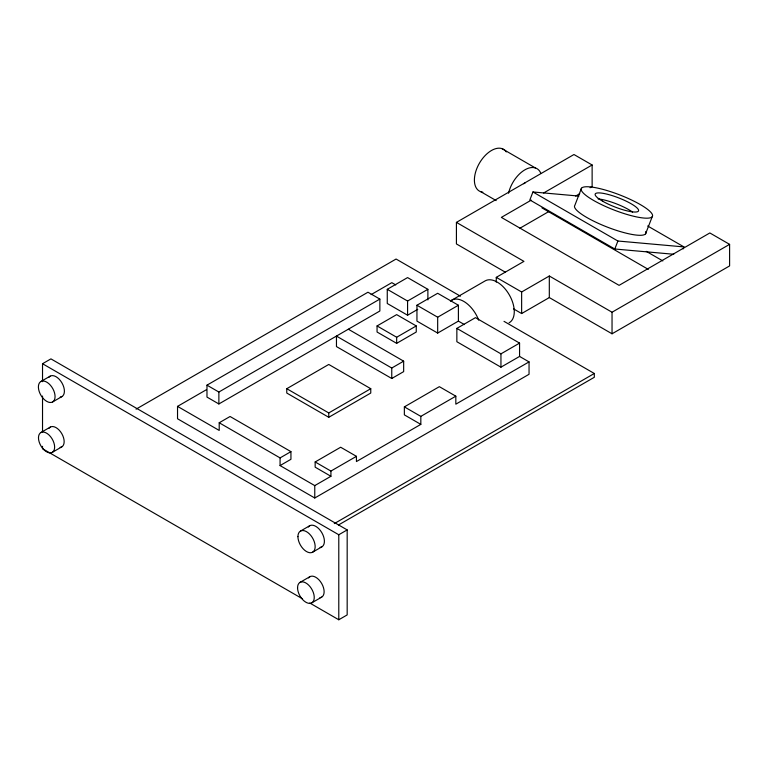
<?xml version="1.0" encoding="UTF-8"?>
<svg xmlns="http://www.w3.org/2000/svg" width="768" height="768" viewBox="0 0 768 768"><rect width="100%" height="100%" fill="white"/><g stroke="black" fill="none" stroke-linecap="round" stroke-linejoin="round"><path stroke-width="1.15" d="M578.928 196.08L532.944 191.971L529.853 199.958L614.803 249.005L673.757 254.266M581.501 188.208L574.858 205.325A38.189 8.074 21.2 0 0 609.744 228.038A38.189 8.074 21.2 0 0 645.686 231.629M614.803 249.005L617.904 241.018L683.933 246.912L683.155 248.909M645.571 233.837L652.214 216.72A38.189 8.074 21.2 0 0 603.619 189.571A38.189 8.074 21.2 0 0 594.739 201.091A38.189 8.074 21.2 0 0 652.214 216.72M42.528 381.677L42.528 363.725L50.928 358.877L347.174 529.91L347.174 614.918L338.784 619.766L309.773 603.014M40.848 381.542L50.189 376.147M52.618 401.952A11.779 6.806 60 0 0 48.893 383.702A11.779 6.806 60 0 0 38.678 389.578A11.779 6.806 60 0 0 52.618 401.952L61.968 396.557M40.848 432.557L50.362 427.066M52.282 452.362L61.795 446.87M505.248 272.131L456.422 243.936L456.422 222.384L573.965 154.522L592.128 164.986L592.128 186.547L590.064 187.738M136.07 409.152L396.077 259.037L460.426 296.189M206.976 385.162L367.958 292.224L379.862 299.088L379.862 311.011L218.87 403.958L206.976 397.085L206.976 385.162L218.87 392.035L379.862 299.088M531.274 200.122L501.36 217.392L619.085 285.35L709.843 232.954L729.6 244.358L729.6 265.92L612.038 333.792L549.312 297.571L521.635 313.546L513.523 308.861M543.648 192.979L592.128 164.986M519.571 356.429L519.571 343.104L475.478 317.645L456.854 328.397L456.854 341.722L500.947 367.181L519.571 356.429L529.046 361.891L529.046 374.285L314.765 498L177.533 418.771L177.533 406.378L206.515 389.645M371.107 294.614L391.814 282.662L395.75 284.938M417.734 309.35L407.578 315.216L387.264 303.494L387.264 289.315L407.578 277.584L427.882 289.315L427.882 299.942M519.926 228.23L548.803 211.555M575.626 196.07L579.744 193.69M387.264 289.315L407.578 301.037L427.882 289.315M377.059 325.939L396.662 314.621L416.256 325.939L416.256 332.026L396.662 343.344L377.059 332.026L377.059 325.939L396.662 337.248L416.256 325.939M416.947 305.242L437.674 293.28L458.4 305.242L458.4 321.11L437.674 333.072L416.947 321.11L416.947 305.242L437.674 317.213L458.4 305.242M219.206 422.765L230.074 416.496L290.938 451.642L290.938 459.302L280.07 465.581L280.07 457.91L219.206 422.765L219.206 430.435L177.533 406.378M286.771 388.704L328.762 364.454L370.762 388.704L370.762 393.043L328.762 417.293L286.771 393.043L286.771 388.704L328.762 412.944L370.762 388.704M451.91 300.086L485.347 280.781A24.134 13.93 60 0 1 509.472 295.171A24.134 13.93 60 0 1 509.078 322.8M496.272 282.144L496.272 277.354L523.949 261.37L456.422 222.384M496.272 277.354L521.635 291.994L549.312 276.01L612.038 312.23L729.6 244.358M391.757 368.035L403.661 361.162L403.661 371.626L391.757 378.499L336.461 346.579L336.461 336.106L391.757 368.035L391.757 378.499M280.07 457.91L290.938 451.642M455.827 396.173L420.826 416.381L420.826 424.378L404.362 414.874L404.362 406.877L439.354 386.669L455.827 396.173L455.827 404.17L529.046 361.891M456.854 328.397L500.947 353.856L519.571 343.104M356.438 456.336L330.922 471.072L330.922 476.285L315.158 467.174L315.158 461.962L340.666 447.235L356.438 456.336L356.438 461.549L420.826 424.378M280.07 465.581L314.765 485.606L330.922 476.285M300.461 531.082L309.706 525.744M334.301 523.594L594.307 373.488L594.307 377.29L338.438 525.005M42.528 363.725L338.784 534.758L347.174 529.91M312.634 552.173L321.878 546.835M300 582.403L309.888 576.691M311.798 602.832L321.686 597.13M647.664 225.984L683.933 246.912M532.944 191.971L617.904 241.018M504.01 321.35L594.307 373.488M458.4 321.11L464.429 324.586M348.365 329.242L403.661 361.162M404.362 406.877L420.826 416.381M315.158 461.962L330.922 471.072M302.525 598.829L42.528 448.723L42.528 446.333M501.955 148.618L535.363 167.942M646.31 251.376L662.832 260.928M541.968 207.888L648.307 269.376M480.989 191.818L496.176 200.592M612.038 312.23L612.038 333.792M549.312 276.01L549.312 297.571M521.635 291.994L521.635 313.546M500.947 353.856L500.947 367.181M437.674 317.213L437.674 333.072M407.578 301.037L407.578 315.216M396.662 337.248L396.662 343.344M338.784 534.758L338.784 619.766M328.762 412.944L328.762 417.293M314.765 485.606L314.765 498M218.87 392.035L218.87 403.958M42.528 396.048L42.528 431.962M598.099 198.912A23.261 4.915 21.2 0 1 632.563 212.093M450.413 301.123A24.134 13.93 60 0 1 478.685 320.141M482.832 192.192A24.134 13.939 -60 0 1 479.472 163.104A24.134 13.939 -60 0 1 506.314 151.92M508.541 193.229A24.134 13.939 -60 0 1 524.102 170.304A24.134 13.939 -60 0 1 540.701 172.992M523.728 183.754A7.354 4.253 -60 0 1 525.091 182.976M48.864 377.366A11.779 6.806 60 0 1 61.968 382.954A11.779 6.806 60 0 1 60.24 397.085M308.333 527.021A12.173 7.027 60 0 1 321.878 532.781A12.173 7.027 60 0 1 320.093 547.392M308.563 577.92A11.798 6.806 60 0 1 321.686 583.507A11.798 6.806 60 0 1 319.958 597.658M49.075 428.256A11.434 6.605 60 0 1 61.795 433.67A11.434 6.605 60 0 1 60.115 447.389M297.936 536.659A12.173 7.027 60 0 0 310.848 552.73A12.173 7.027 60 0 0 310.848 535.507A12.173 7.027 60 0 0 297.936 536.659M297.562 587.808A11.798 6.806 60 0 0 310.07 603.37A11.798 6.806 60 0 0 310.07 586.685A11.798 6.806 60 0 0 297.562 587.808M38.477 437.789A11.434 6.605 60 0 0 50.602 452.88A11.434 6.605 60 0 0 50.602 436.714A11.434 6.605 60 0 0 38.477 437.789M602.611 201.187A23.261 4.915 21.2 0 0 638.218 211.325A23.261 4.915 21.2 0 0 609.734 194.88A23.261 4.915 21.2 0 0 602.611 201.187"/></g></svg>
